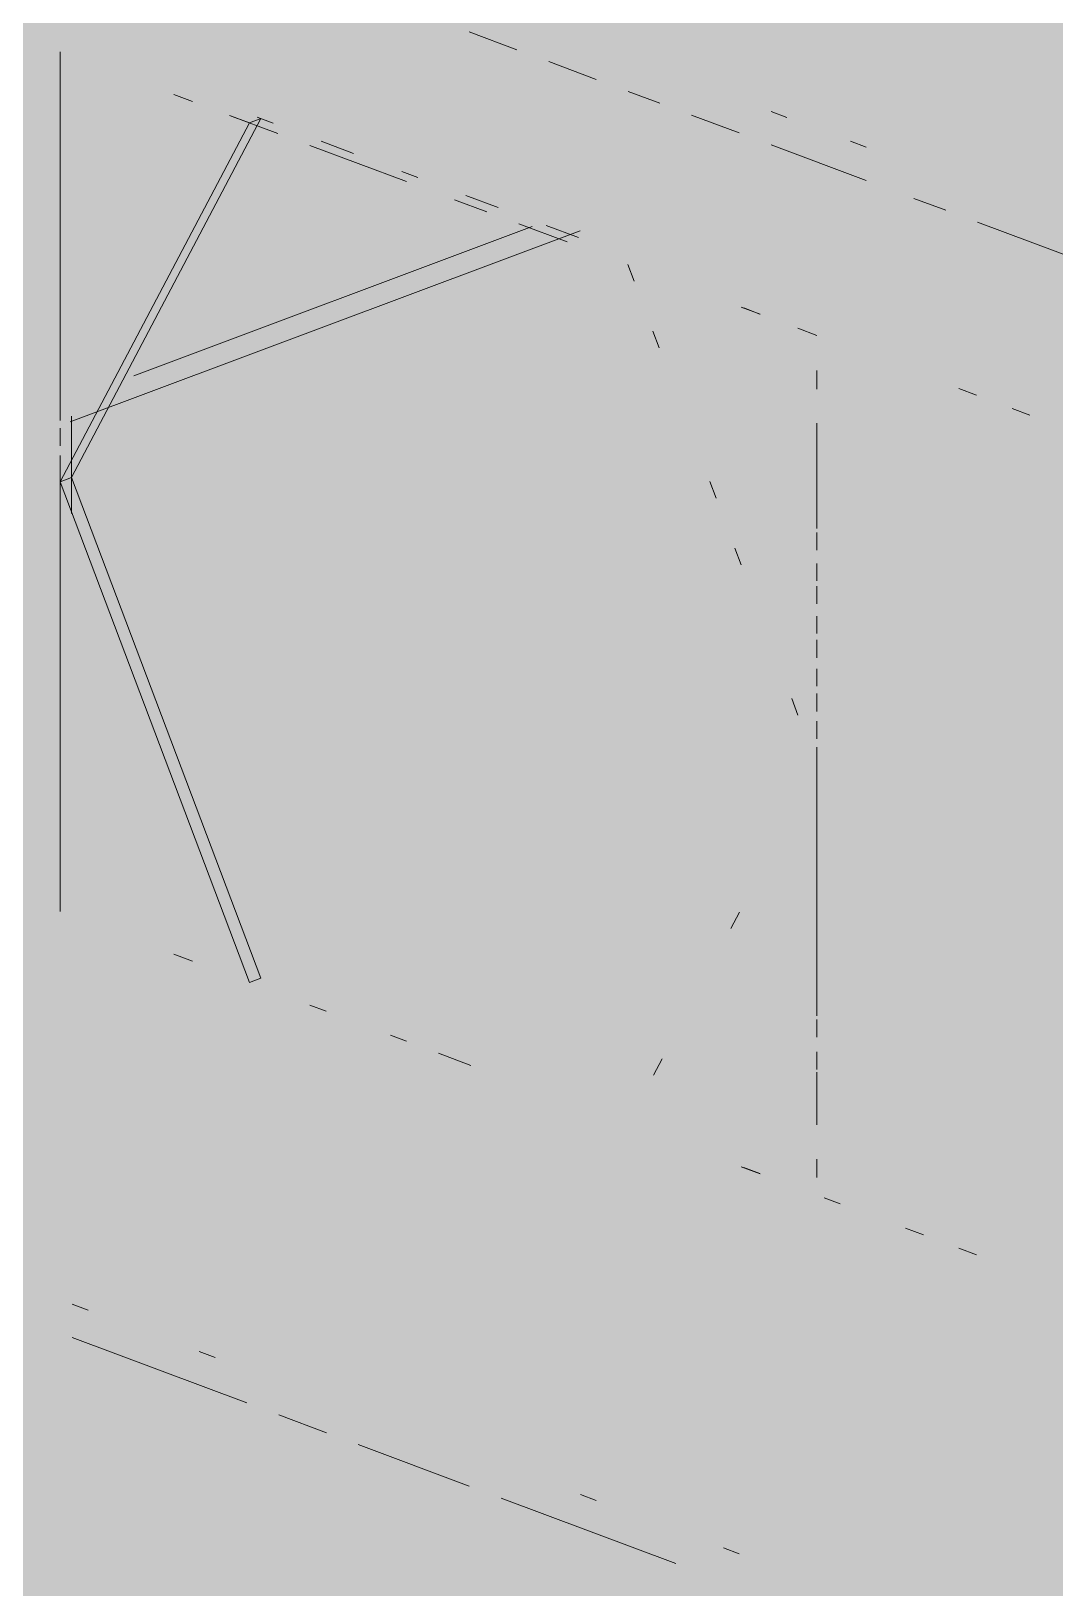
# Paper-space layout '03 3D Building and Roof' of a CAD drawing. Header units: millimetres. Extents: x 5 to 415, y 5 to 292.
# Drawn here: x 154.76 to 158.77, y 99.46 to 105.55 of the extents above; entities that cross this region are included whole.
import ezdxf

# ---------------------------------------------------------------- set-up
doc = ezdxf.new("R2010")
doc.units = ezdxf.units.MM
doc.layers.add('EXISTING', color=7, linetype='Continuous')
doc.layers.add('IMAGES', color=7, linetype='Continuous')

# ---------------------------------------------------------------- blocks, each defined once
blk = doc.blocks.new('SHEET_03')
at = {"layer": 'EXISTING', "color": 250, "lineweight": 9}
for p, q in [((156.6627, 105.4799), (156.4762, 105.5497)), ((154.8746, 105.1962), (154.8746, 105.471)), ((154.8746, 105.471), (154.8746, 104.5592)), ((156.9736, 105.3634), (156.7871, 105.4333)), ((155.393, 105.2768), (155.319, 105.3045)), ((157.2223, 105.2702), (157.098, 105.3168)), ((157.6576, 105.2383), (157.7197, 105.215)), ((154.8746, 103.7876), (155.6152, 105.1936)), ((155.6597, 105.2102), (154.919, 103.8043)), ((155.5381, 105.2225), (155.7268, 105.1518)), ((155.6152, 105.1936), (155.5412, 105.2213)), ((155.6597, 105.2102), (155.6152, 105.1936)), ((155.7083, 105.192), (155.6454, 105.2155)), ((157.5332, 105.1538), (157.3467, 105.2236)), ((156.0229, 105.0741), (155.897, 105.1213)), ((157.9685, 105.1218), (158.0306, 105.0985)), ((154.8746, 104.0281), (154.8746, 105.0588)), ((155.8526, 105.1046), (156.2301, 104.9632)), ((158.0306, 104.9674), (157.6576, 105.1072)), ((156.2745, 104.9799), (156.2116, 105.0034)), ((156.4188, 104.8925), (156.5446, 104.8454)), ((156.589, 104.8621), (156.4632, 104.9092)), ((158.3415, 104.851), (158.2172, 104.8976)), ((154.9134, 104.0221), (156.9101, 104.7701)), ((155.163, 104.203), (156.7229, 104.7873)), ((156.6704, 104.7983), (156.8591, 104.7276)), ((156.9036, 104.7442), (156.7778, 104.7914)), ((158.9011, 104.6413), (158.4659, 104.8044)), ((157.0965, 104.6386), (157.1212, 104.5733)), ((157.615, 104.4444), (157.5409, 104.4722)), ((157.5511, 104.4684), (157.614, 104.4448)), ((154.8746, 104.4189), (154.8746, 104.3488)), ((157.8372, 104.3612), (157.7631, 104.3889)), ((157.1953, 104.3772), (157.22, 104.3118)), ((154.8746, 104.2085), (154.8746, 104.1383)), ((157.8372, 104.2238), (157.8372, 104.1551)), ((157.8372, 104.1508), (157.8372, 104.2209)), ((158.4621, 104.1271), (158.3927, 104.1531)), ((158.6704, 104.0491), (158.601, 104.0751)), ((154.919, 104.0448), (154.919, 103.7012)), ((154.919, 103.8043), (154.919, 104.0147)), ((157.8372, 104.0176), (157.8372, 103.6054)), ((154.8746, 103.9981), (154.8746, 103.9279)), ((157.8372, 103.9403), (157.8372, 104.0105)), ((154.8746, 102.8601), (154.8746, 103.8907)), ((154.8746, 103.7876), (154.919, 103.8043)), ((154.8746, 103.7876), (154.8746, 103.7175)), ((155.6152, 101.8268), (154.8746, 103.7876)), ((154.919, 103.664), (154.919, 103.8043)), ((154.919, 103.8043), (155.6597, 101.8435)), ((157.4175, 103.789), (157.4422, 103.7236)), ((157.8372, 103.7299), (157.8372, 103.8001)), ((157.8372, 103.5195), (157.8372, 103.5896)), ((154.8746, 103.5772), (154.8746, 102.1043)), ((157.5162, 103.5275), (157.5409, 103.4621)), ((157.8372, 103.468), (157.8372, 103.3993)), ((157.8372, 103.3091), (157.8372, 103.3792)), ((157.8372, 103.2618), (157.8372, 103.1931)), ((157.8372, 103.0987), (157.8372, 103.1688)), ((157.8372, 103.0557), (157.8372, 102.987)), ((157.7384, 102.9393), (157.7631, 102.8739)), ((157.8372, 102.8882), (157.8372, 102.9584)), ((157.8372, 102.8496), (157.8372, 102.7809)), ((157.8372, 102.6778), (157.8372, 102.748)), ((154.8746, 102.6539), (154.8746, 102.7226)), ((157.8372, 101.6958), (157.8372, 102.6778)), ((157.8372, 102.6435), (157.8372, 102.4373)), ((154.8746, 102.1043), (154.8746, 102.5165)), ((157.8372, 102.2999), (157.8372, 102.2312)), ((157.5342, 102.1027), (157.5005, 102.0388)), ((157.8372, 102.0938), (157.8372, 102.0251)), ((155.319, 101.9378), (155.393, 101.91)), ((157.8372, 101.8877), (157.8372, 101.819)), ((155.6597, 101.8435), (155.6152, 101.8268)), ((155.9155, 101.7143), (155.8526, 101.7379)), ((157.8372, 101.6815), (157.8372, 101.6128)), ((156.2301, 101.5965), (156.1672, 101.6201)), ((156.4817, 101.5022), (156.3559, 101.5494)), ((157.2312, 101.5275), (157.1975, 101.4636)), ((157.8372, 101.4854), (157.8372, 101.5556)), ((157.8372, 101.4754), (157.8372, 101.2693)), ((157.8372, 101.275), (157.8372, 101.3451)), ((157.5409, 101.1054), (157.615, 101.0777)), ((157.614, 101.078), (157.5511, 101.1016)), ((157.8372, 101.0646), (157.8372, 101.1347)), ((157.8372, 101.1319), (157.8372, 101.0632)), ((157.9286, 100.9602), (157.8657, 100.9838)), ((158.1844, 100.8644), (158.2538, 100.8384)), ((158.3927, 100.7863), (158.4621, 100.7603)), ((154.9217, 100.5672), (154.9839, 100.5439)), ((155.6057, 100.1799), (154.9217, 100.4361)), ((155.4192, 100.3809), (155.4813, 100.3576)), ((155.9166, 100.0634), (155.7301, 100.1333)), ((156.4762, 99.8538), (156.0409, 100.0168)), ((157.2845, 99.551), (156.6005, 99.8072)), ((156.9114, 99.8218), (156.9736, 99.7985)), ((157.471, 99.6122), (157.5332, 99.5889))]:
    blk.add_line(p, q, dxfattribs=at)
at = {"layer": 'IMAGES', "color": 7}
for points in [[(156.1576, 105.4857), (156.329, 105.4857), (156.1576, 105.8286), (156.329, 105.8286)], [(154.6154, 105.4857), (154.9581, 105.4857), (154.6154, 105.6571), (154.9581, 105.6571)], [(154.9581, 105.4857), (155.1294, 105.4857), (154.9581, 105.6571), (155.1294, 105.6571)], [(155.1294, 105.4857), (155.6435, 105.4857), (155.1294, 105.6571), (155.6435, 105.6571)], [(155.6435, 105.3143), (155.8149, 105.3143), (155.6435, 105.6571), (155.8149, 105.6571)], [(155.8149, 105.4857), (155.9863, 105.4857), (155.8149, 105.6571), (155.9863, 105.6571)], [(155.9863, 105.4857), (156.1576, 105.4857), (155.9863, 105.6571), (156.1576, 105.6571)], [(156.329, 105.4857), (156.5003, 105.4857), (156.329, 105.6571), (156.5003, 105.6571)], [(156.5003, 105.4857), (156.8431, 105.4857), (156.5003, 105.6571), (156.8431, 105.6571)], [(156.8431, 105.4857), (157.1858, 105.4857), (156.8431, 105.6571), (157.1858, 105.6571)], [(157.1858, 105.4857), (158.5567, 105.4857), (157.1858, 105.6571), (158.5567, 105.6571)], [(158.5567, 105.4857), (158.7281, 105.4857), (158.5567, 105.6571), (158.7281, 105.6571)], [(158.7281, 105.4857), (158.8994, 105.4857), (158.7281, 105.6571), (158.8994, 105.6571)], [(154.6154, 105.3143), (154.7867, 105.3143), (154.6154, 105.4857), (154.7867, 105.4857)], [(154.7867, 105.3143), (154.9581, 105.3143), (154.7867, 105.4857), (154.9581, 105.4857)], [(154.9581, 105.3143), (155.1294, 105.3143), (154.9581, 105.4857), (155.1294, 105.4857)], [(155.1294, 105.1429), (155.3008, 105.1429), (155.1294, 105.4857), (155.3008, 105.4857)], [(155.3008, 105.3143), (155.6435, 105.3143), (155.3008, 105.4857), (155.6435, 105.4857)], [(155.8149, 105.3143), (155.9863, 105.3143), (155.8149, 105.4857), (155.9863, 105.4857)], [(155.9863, 105.3143), (156.1576, 105.3143), (155.9863, 105.4857), (156.1576, 105.4857)], [(156.1576, 105.3143), (156.329, 105.3143), (156.1576, 105.4857), (156.329, 105.4857)], [(156.329, 105.3143), (156.5003, 105.3143), (156.329, 105.4857), (156.5003, 105.4857)], [(156.5003, 105.3143), (156.6717, 105.3143), (156.5003, 105.4857), (156.6717, 105.4857)], [(156.6717, 105.3143), (156.8431, 105.3143), (156.6717, 105.4857), (156.8431, 105.4857)], [(156.8431, 105.3143), (157.0144, 105.3143), (156.8431, 105.4857), (157.0144, 105.4857)], [(157.0144, 105.3143), (157.1858, 105.3143), (157.0144, 105.4857), (157.1858, 105.4857)], [(157.1858, 105.3143), (157.3572, 105.3143), (157.1858, 105.4857), (157.3572, 105.4857)], [(157.3572, 105.3143), (157.5285, 105.3143), (157.3572, 105.4857), (157.5285, 105.4857)], [(157.5285, 105.3143), (157.8713, 105.3143), (157.5285, 105.4857), (157.8713, 105.4857)], [(157.8713, 105.3143), (159.0708, 105.3143), (157.8713, 105.4857), (159.0708, 105.4857)], [(154.6154, 102.2286), (154.7867, 102.2286), (154.6154, 105.3143), (154.7867, 105.3143)], [(154.7867, 104.2857), (154.9581, 104.2857), (154.7867, 105.3143), (154.9581, 105.3143)], [(154.9581, 105.1429), (155.1294, 105.1429), (154.9581, 105.3143), (155.1294, 105.3143)], [(155.3008, 105.1429), (155.4722, 105.1429), (155.3008, 105.3143), (155.4722, 105.3143)], [(155.4722, 105.1429), (155.6435, 105.1429), (155.4722, 105.3143), (155.6435, 105.3143)], [(155.6435, 105.1429), (155.8149, 105.1429), (155.6435, 105.3143), (155.8149, 105.3143)], [(155.8149, 105.1429), (156.1576, 105.1429), (155.8149, 105.3143), (156.1576, 105.3143)], [(156.1576, 105.1429), (156.329, 105.1429), (156.1576, 105.3143), (156.329, 105.3143)], [(156.329, 105.1429), (156.5003, 105.1429), (156.329, 105.3143), (156.5003, 105.3143)], [(156.5003, 104.9714), (156.6717, 104.9714), (156.5003, 105.3143), (156.6717, 105.3143)], [(156.6717, 105.1429), (156.8431, 105.1429), (156.6717, 105.3143), (156.8431, 105.3143)], [(156.8431, 105.1429), (157.0144, 105.1429), (156.8431, 105.3143), (157.0144, 105.3143)], [(157.0144, 105.1429), (157.3572, 105.1429), (157.0144, 105.3143), (157.3572, 105.3143)], [(157.3572, 105.1429), (157.5285, 105.1429), (157.3572, 105.3143), (157.5285, 105.3143)], [(157.5285, 105.1429), (157.8713, 105.1429), (157.5285, 105.3143), (157.8713, 105.3143)], [(157.8713, 105.1429), (158.0426, 105.1429), (157.8713, 105.3143), (158.0426, 105.3143)], [(158.0426, 105.1429), (158.214, 105.1429), (158.0426, 105.3143), (158.214, 105.3143)], [(158.214, 105.1429), (159.4135, 105.1429), (158.214, 105.3143), (159.4135, 105.3143)], [(154.9581, 104.4571), (155.1294, 104.4571), (154.9581, 105.1429), (155.1294, 105.1429)], [(155.1294, 104.9714), (155.3008, 104.9714), (155.1294, 105.1429), (155.3008, 105.1429)], [(155.3008, 104.9714), (155.4722, 104.9714), (155.3008, 105.1429), (155.4722, 105.1429)], [(155.4722, 104.9714), (155.6435, 104.9714), (155.4722, 105.1429), (155.6435, 105.1429)], [(155.6435, 104.9714), (155.9863, 104.9714), (155.6435, 105.1429), (155.9863, 105.1429)], [(155.9863, 104.9714), (156.1576, 104.9714), (155.9863, 105.1429), (156.1576, 105.1429)], [(156.1576, 104.9714), (156.329, 104.9714), (156.1576, 105.1429), (156.329, 105.1429)], [(156.329, 104.9714), (156.5003, 104.9714), (156.329, 105.1429), (156.5003, 105.1429)], [(156.6717, 104.9714), (156.8431, 104.9714), (156.6717, 105.1429), (156.8431, 105.1429)], [(156.8431, 104.9714), (157.0144, 104.9714), (156.8431, 105.1429), (157.0144, 105.1429)], [(157.0144, 104.8), (157.1858, 104.8), (157.0144, 105.1429), (157.1858, 105.1429)], [(157.1858, 104.9714), (157.3572, 104.9714), (157.1858, 105.1429), (157.3572, 105.1429)], [(157.3572, 104.9714), (157.5285, 104.9714), (157.3572, 105.1429), (157.5285, 105.1429)], [(157.5285, 104.9714), (157.6999, 104.9714), (157.5285, 105.1429), (157.6999, 105.1429)], [(157.6999, 104.9714), (157.8713, 104.9714), (157.6999, 105.1429), (157.8713, 105.1429)], [(157.8713, 104.9714), (158.214, 104.9714), (157.8713, 105.1429), (158.214, 105.1429)], [(158.214, 104.9714), (158.3853, 104.9714), (158.214, 105.1429), (158.3853, 105.1429)], [(158.3853, 104.9714), (158.5567, 104.9714), (158.3853, 105.1429), (158.5567, 105.1429)], [(158.5567, 104.9714), (158.7281, 104.9714), (158.5567, 105.1429), (158.7281, 105.1429)], [(158.7281, 104.9714), (159.7562, 104.9714), (158.7281, 105.1429), (159.7562, 105.1429)], [(155.1294, 104.6286), (155.3008, 104.6286), (155.1294, 104.9714), (155.3008, 104.9714)], [(155.3008, 104.8), (155.4722, 104.8), (155.3008, 104.9714), (155.4722, 104.9714)], [(155.4722, 104.8), (155.6435, 104.8), (155.4722, 104.9714), (155.6435, 104.9714)], [(155.6435, 104.8), (155.8149, 104.8), (155.6435, 104.9714), (155.8149, 104.9714)], [(155.8149, 104.8), (155.9863, 104.8), (155.8149, 104.9714), (155.9863, 104.9714)], [(155.9863, 104.8), (156.1576, 104.8), (155.9863, 104.9714), (156.1576, 104.9714)], [(156.1576, 104.8), (156.329, 104.8), (156.1576, 104.9714), (156.329, 104.9714)], [(156.329, 104.8), (156.5003, 104.8), (156.329, 104.9714), (156.5003, 104.9714)], [(156.5003, 104.8), (156.6717, 104.8), (156.5003, 104.9714), (156.6717, 104.9714)], [(156.6717, 104.8), (157.0144, 104.8), (156.6717, 104.9714), (157.0144, 104.9714)], [(157.1858, 104.8), (157.3572, 104.8), (157.1858, 104.9714), (157.3572, 104.9714)], [(157.3572, 104.6286), (157.5285, 104.6286), (157.3572, 104.9714), (157.5285, 104.9714)], [(157.5285, 104.8), (157.6999, 104.8), (157.5285, 104.9714), (157.6999, 104.9714)], [(157.6999, 104.8), (157.8713, 104.8), (157.6999, 104.9714), (157.8713, 104.9714)], [(157.8713, 104.8), (158.214, 104.8), (157.8713, 104.9714), (158.214, 104.9714)], [(158.214, 104.8), (158.3853, 104.8), (158.214, 104.9714), (158.3853, 104.9714)], [(158.3853, 104.8), (158.5567, 104.8), (158.3853, 104.9714), (158.5567, 104.9714)], [(158.5567, 104.8), (158.7281, 104.8), (158.5567, 104.9714), (158.7281, 104.9714)], [(158.7281, 104.8), (158.8994, 104.8), (158.7281, 104.9714), (158.8994, 104.9714)], [(155.3008, 104.6286), (155.6435, 104.6286), (155.3008, 104.8), (155.6435, 104.8)], [(155.6435, 104.6286), (155.8149, 104.6286), (155.6435, 104.8), (155.8149, 104.8)], [(155.8149, 104.6286), (155.9863, 104.6286), (155.8149, 104.8), (155.9863, 104.8)], [(155.9863, 104.6286), (156.1576, 104.6286), (155.9863, 104.8), (156.1576, 104.8)], [(156.1576, 104.6286), (156.329, 104.6286), (156.1576, 104.8), (156.329, 104.8)], [(156.329, 104.6286), (156.5003, 104.6286), (156.329, 104.8), (156.5003, 104.8)], [(156.5003, 104.6286), (156.6717, 104.6286), (156.5003, 104.8), (156.6717, 104.8)], [(156.6717, 104.6286), (157.0144, 104.6286), (156.6717, 104.8), (157.0144, 104.8)], [(157.0144, 104.6286), (157.1858, 104.6286), (157.0144, 104.8), (157.1858, 104.8)], [(157.1858, 104.6286), (157.3572, 104.6286), (157.1858, 104.8), (157.3572, 104.8)], [(157.5285, 104.6286), (157.6999, 104.6286), (157.5285, 104.8), (157.6999, 104.8)], [(157.6999, 104.6286), (157.8713, 104.6286), (157.6999, 104.8), (157.8713, 104.8)], [(157.8713, 104.6286), (158.214, 104.6286), (157.8713, 104.8), (158.214, 104.8)], [(158.214, 104.6286), (158.3853, 104.6286), (158.214, 104.8), (158.3853, 104.8)], [(158.3853, 104.6286), (158.5567, 104.6286), (158.3853, 104.8), (158.5567, 104.8)], [(158.5567, 104.6286), (158.7281, 104.6286), (158.5567, 104.8), (158.7281, 104.8)], [(158.7281, 104.6286), (158.8994, 104.6286), (158.7281, 104.8), (158.8994, 104.8)], [(155.1294, 104.4571), (155.3008, 104.4571), (155.1294, 104.6286), (155.3008, 104.6286)], [(155.3008, 104.4571), (155.4722, 104.4571), (155.3008, 104.6286), (155.4722, 104.6286)], [(155.4722, 104.4571), (155.8149, 104.4571), (155.4722, 104.6286), (155.8149, 104.6286)], [(155.8149, 104.4571), (155.9863, 104.4571), (155.8149, 104.6286), (155.9863, 104.6286)], [(155.9863, 104.4571), (156.1576, 104.4571), (155.9863, 104.6286), (156.1576, 104.6286)], [(156.1576, 104.4571), (156.5003, 104.4571), (156.1576, 104.6286), (156.5003, 104.6286)], [(156.5003, 104.4571), (156.6717, 104.4571), (156.5003, 104.6286), (156.6717, 104.6286)], [(156.6717, 104.4571), (156.8431, 104.4571), (156.6717, 104.6286), (156.8431, 104.6286)], [(156.8431, 104.2857), (157.0144, 104.2857), (156.8431, 104.6286), (157.0144, 104.6286)], [(157.0144, 104.4571), (157.1858, 104.4571), (157.0144, 104.6286), (157.1858, 104.6286)], [(157.1858, 104.4571), (157.3572, 104.4571), (157.1858, 104.6286), (157.3572, 104.6286)], [(157.3572, 104.4571), (157.5285, 104.4571), (157.3572, 104.6286), (157.5285, 104.6286)], [(157.5285, 104.4571), (157.6999, 104.4571), (157.5285, 104.6286), (157.6999, 104.6286)], [(157.6999, 104.4571), (157.8713, 104.4571), (157.6999, 104.6286), (157.8713, 104.6286)], [(157.8713, 104.4571), (158.0426, 104.4571), (157.8713, 104.6286), (158.0426, 104.6286)], [(158.0426, 104.4571), (158.214, 104.4571), (158.0426, 104.6286), (158.214, 104.6286)], [(158.214, 104.4571), (158.3853, 104.4571), (158.214, 104.6286), (158.3853, 104.6286)], [(158.3853, 104.4571), (158.5567, 104.4571), (158.3853, 104.6286), (158.5567, 104.6286)], [(158.5567, 104.4571), (158.7281, 104.4571), (158.5567, 104.6286), (158.7281, 104.6286)], [(158.7281, 99.6571), (158.8994, 99.6571), (158.7281, 104.6286), (158.8994, 104.6286)], [(154.9581, 104.2857), (155.1294, 104.2857), (154.9581, 104.4571), (155.1294, 104.4571)], [(155.1294, 104.2857), (155.4722, 104.2857), (155.1294, 104.4571), (155.4722, 104.4571)], [(155.4722, 104.2857), (155.6435, 104.2857), (155.4722, 104.4571), (155.6435, 104.4571)], [(155.6435, 104.2857), (155.8149, 104.2857), (155.6435, 104.4571), (155.8149, 104.4571)], [(155.8149, 104.2857), (155.9863, 104.2857), (155.8149, 104.4571), (155.9863, 104.4571)], [(155.9863, 104.2857), (156.1576, 104.2857), (155.9863, 104.4571), (156.1576, 104.4571)], [(156.1576, 104.2857), (156.329, 104.2857), (156.1576, 104.4571), (156.329, 104.4571)], [(156.329, 104.2857), (156.5003, 104.2857), (156.329, 104.4571), (156.5003, 104.4571)], [(156.5003, 104.2857), (156.6717, 104.2857), (156.5003, 104.4571), (156.6717, 104.4571)], [(156.6717, 104.2857), (156.8431, 104.2857), (156.6717, 104.4571), (156.8431, 104.4571)], [(157.0144, 104.2857), (157.1858, 104.2857), (157.0144, 104.4571), (157.1858, 104.4571)], [(157.1858, 104.2857), (157.3572, 104.2857), (157.1858, 104.4571), (157.3572, 104.4571)], [(157.3572, 104.2857), (157.5285, 104.2857), (157.3572, 104.4571), (157.5285, 104.4571)], [(157.5285, 104.2857), (157.6999, 104.2857), (157.5285, 104.4571), (157.6999, 104.4571)], [(157.6999, 104.2857), (157.8713, 104.2857), (157.6999, 104.4571), (157.8713, 104.4571)], [(157.8713, 104.2857), (158.0426, 104.2857), (157.8713, 104.4571), (158.0426, 104.4571)], [(158.0426, 104.2857), (158.214, 104.2857), (158.0426, 104.4571), (158.214, 104.4571)], [(158.214, 104.2857), (158.7281, 104.2857), (158.214, 104.4571), (158.7281, 104.4571)], [(154.7867, 104.1143), (154.9581, 104.1143), (154.7867, 104.2857), (154.9581, 104.2857)], [(154.9581, 104.1143), (155.1294, 104.1143), (154.9581, 104.2857), (155.1294, 104.2857)], [(155.1294, 104.1143), (155.3008, 104.1143), (155.1294, 104.2857), (155.3008, 104.2857)], [(155.3008, 104.1143), (155.8149, 104.1143), (155.3008, 104.2857), (155.8149, 104.2857)], [(155.8149, 104.1143), (156.1576, 104.1143), (155.8149, 104.2857), (156.1576, 104.2857)], [(156.1576, 104.1143), (157.0144, 104.1143), (156.1576, 104.2857), (157.0144, 104.2857)], [(157.0144, 103.9429), (157.1858, 103.9429), (157.0144, 104.2857), (157.1858, 104.2857)], [(157.1858, 104.1143), (157.3572, 104.1143), (157.1858, 104.2857), (157.3572, 104.2857)], [(157.3572, 104.1143), (157.6999, 104.1143), (157.3572, 104.2857), (157.6999, 104.2857)], [(157.6999, 103.0857), (158.0426, 103.0857), (157.6999, 104.2857), (158.0426, 104.2857)], [(158.0426, 104.1143), (158.214, 104.1143), (158.0426, 104.2857), (158.214, 104.2857)], [(158.214, 104.1143), (158.5567, 104.1143), (158.214, 104.2857), (158.5567, 104.2857)], [(158.5567, 104.1143), (158.7281, 104.1143), (158.5567, 104.2857), (158.7281, 104.2857)], [(154.7867, 103.9429), (155.1294, 103.9429), (154.7867, 104.1143), (155.1294, 104.1143)], [(155.1294, 103.9429), (155.4722, 103.9429), (155.1294, 104.1143), (155.4722, 104.1143)], [(155.4722, 103.9429), (157.0144, 103.9429), (155.4722, 104.1143), (157.0144, 104.1143)], [(157.1858, 103.9429), (157.3572, 103.9429), (157.1858, 104.1143), (157.3572, 104.1143)], [(157.3572, 103.9429), (157.5285, 103.9429), (157.3572, 104.1143), (157.5285, 104.1143)], [(157.5285, 103.6), (157.6999, 103.6), (157.5285, 104.1143), (157.6999, 104.1143)], [(158.0426, 103.9429), (158.214, 103.9429), (158.0426, 104.1143), (158.214, 104.1143)], [(158.214, 103.9429), (158.3853, 103.9429), (158.214, 104.1143), (158.3853, 104.1143)], [(158.3853, 103.9429), (158.5567, 103.9429), (158.3853, 104.1143), (158.5567, 104.1143)], [(158.5567, 103.9429), (158.7281, 103.9429), (158.5567, 104.1143), (158.7281, 104.1143)], [(154.7867, 103.4286), (154.9581, 103.4286), (154.7867, 103.9429), (154.9581, 103.9429)], [(154.9581, 103.7714), (155.1294, 103.7714), (154.9581, 103.9429), (155.1294, 103.9429)], [(155.1294, 103.7714), (155.3008, 103.7714), (155.1294, 103.9429), (155.3008, 103.9429)], [(155.3008, 103.7714), (155.4722, 103.7714), (155.3008, 103.9429), (155.4722, 103.9429)], [(155.4722, 103.7714), (157.1858, 103.7714), (155.4722, 103.9429), (157.1858, 103.9429)], [(157.1858, 103.4286), (157.3572, 103.4286), (157.1858, 103.9429), (157.3572, 103.9429)], [(157.3572, 103.7714), (157.5285, 103.7714), (157.3572, 103.9429), (157.5285, 103.9429)], [(158.0426, 101.0286), (158.214, 101.0286), (158.0426, 103.9429), (158.214, 103.9429)], [(158.214, 103.7714), (158.3853, 103.7714), (158.214, 103.9429), (158.3853, 103.9429)], [(158.3853, 103.7714), (158.5567, 103.7714), (158.3853, 103.9429), (158.5567, 103.9429)], [(158.5567, 103.7714), (158.7281, 103.7714), (158.5567, 103.9429), (158.7281, 103.9429)], [(154.9581, 103.4286), (155.1294, 103.4286), (154.9581, 103.7714), (155.1294, 103.7714)], [(155.1294, 103.6), (155.3008, 103.6), (155.1294, 103.7714), (155.3008, 103.7714)], [(155.3008, 103.6), (157.1858, 103.6), (155.3008, 103.7714), (157.1858, 103.7714)], [(157.3572, 103.4286), (157.5285, 103.4286), (157.3572, 103.7714), (157.5285, 103.7714)], [(158.214, 101.0286), (158.5567, 101.0286), (158.214, 103.7714), (158.5567, 103.7714)], [(158.5567, 103.6), (158.7281, 103.6), (158.5567, 103.7714), (158.7281, 103.7714)], [(155.1294, 103.4286), (155.3008, 103.4286), (155.1294, 103.6), (155.3008, 103.6)], [(155.3008, 103.2571), (155.4722, 103.2571), (155.3008, 103.6), (155.4722, 103.6)], [(155.4722, 103.4286), (157.1858, 103.4286), (155.4722, 103.6), (157.1858, 103.6)], [(157.5285, 103.4286), (157.6999, 103.4286), (157.5285, 103.6), (157.6999, 103.6)], [(158.5567, 101.0286), (158.7281, 101.0286), (158.5567, 103.6), (158.7281, 103.6)], [(154.7867, 103.2571), (155.1294, 103.2571), (154.7867, 103.4286), (155.1294, 103.4286)], [(155.1294, 103.2571), (155.3008, 103.2571), (155.1294, 103.4286), (155.3008, 103.4286)], [(155.4722, 103.2571), (157.3572, 103.2571), (155.4722, 103.4286), (157.3572, 103.4286)], [(157.3572, 103.0857), (157.5285, 103.0857), (157.3572, 103.4286), (157.5285, 103.4286)], [(157.5285, 103.2571), (157.6999, 103.2571), (157.5285, 103.4286), (157.6999, 103.4286)], [(154.7867, 103.0857), (155.1294, 103.0857), (154.7867, 103.2571), (155.1294, 103.2571)], [(155.1294, 103.0857), (155.3008, 103.0857), (155.1294, 103.2571), (155.3008, 103.2571)], [(155.3008, 103.0857), (157.3572, 103.0857), (155.3008, 103.2571), (157.3572, 103.2571)], [(157.5285, 103.0857), (157.6999, 103.0857), (157.5285, 103.2571), (157.6999, 103.2571)], [(154.7867, 102.0571), (154.9581, 102.0571), (154.7867, 103.0857), (154.9581, 103.0857)], [(154.9581, 102.9143), (155.1294, 102.9143), (154.9581, 103.0857), (155.1294, 103.0857)], [(155.1294, 102.9143), (155.3008, 102.9143), (155.1294, 103.0857), (155.3008, 103.0857)], [(155.3008, 102.9143), (155.4722, 102.9143), (155.3008, 103.0857), (155.4722, 103.0857)], [(155.4722, 102.9143), (157.3572, 102.9143), (155.4722, 103.0857), (157.3572, 103.0857)], [(157.3572, 102.9143), (157.5285, 102.9143), (157.3572, 103.0857), (157.5285, 103.0857)], [(157.5285, 102.9143), (157.6999, 102.9143), (157.5285, 103.0857), (157.6999, 103.0857)], [(157.6999, 102.9143), (157.8713, 102.9143), (157.6999, 103.0857), (157.8713, 103.0857)], [(157.8713, 102.2286), (158.0426, 102.2286), (157.8713, 103.0857), (158.0426, 103.0857)], [(154.9581, 102.0571), (155.1294, 102.0571), (154.9581, 102.9143), (155.1294, 102.9143)], [(155.1294, 102.7429), (155.3008, 102.7429), (155.1294, 102.9143), (155.3008, 102.9143)], [(155.3008, 102.7429), (155.4722, 102.7429), (155.3008, 102.9143), (155.4722, 102.9143)], [(155.4722, 102.7429), (155.6435, 102.7429), (155.4722, 102.9143), (155.6435, 102.9143)], [(155.6435, 102.5714), (157.5285, 102.5714), (155.6435, 102.9143), (157.5285, 102.9143)], [(157.5285, 102.5714), (157.6999, 102.5714), (157.5285, 102.9143), (157.6999, 102.9143)], [(157.6999, 102.7429), (157.8713, 102.7429), (157.6999, 102.9143), (157.8713, 102.9143)], [(155.1294, 102.5714), (155.3008, 102.5714), (155.1294, 102.7429), (155.3008, 102.7429)], [(155.3008, 102.5714), (155.4722, 102.5714), (155.3008, 102.7429), (155.4722, 102.7429)], [(155.4722, 102.5714), (155.6435, 102.5714), (155.4722, 102.7429), (155.6435, 102.7429)], [(157.6999, 102.5714), (157.8713, 102.5714), (157.6999, 102.7429), (157.8713, 102.7429)], [(155.1294, 102.4), (155.3008, 102.4), (155.1294, 102.5714), (155.3008, 102.5714)], [(155.3008, 102.4), (155.4722, 102.4), (155.3008, 102.5714), (155.4722, 102.5714)], [(155.4722, 102.4), (155.6435, 102.4), (155.4722, 102.5714), (155.6435, 102.5714)], [(155.6435, 102.4), (157.3572, 102.4), (155.6435, 102.5714), (157.3572, 102.5714)], [(157.3572, 102.2286), (157.5285, 102.2286), (157.3572, 102.5714), (157.5285, 102.5714)], [(157.5285, 102.2286), (157.6999, 102.2286), (157.5285, 102.5714), (157.6999, 102.5714)], [(157.6999, 102.4), (157.8713, 102.4), (157.6999, 102.5714), (157.8713, 102.5714)], [(155.1294, 102.0571), (155.3008, 102.0571), (155.1294, 102.4), (155.3008, 102.4)], [(155.3008, 102.2286), (155.4722, 102.2286), (155.3008, 102.4), (155.4722, 102.4)], [(155.4722, 102.2286), (155.6435, 102.2286), (155.4722, 102.4), (155.6435, 102.4)], [(155.6435, 102.2286), (155.8149, 102.2286), (155.6435, 102.4), (155.8149, 102.4)], [(155.8149, 102.2286), (157.3572, 102.2286), (155.8149, 102.4), (157.3572, 102.4)], [(157.6999, 102.2286), (157.8713, 102.2286), (157.6999, 102.4), (157.8713, 102.4)], [(154.6154, 102.0571), (154.7867, 102.0571), (154.6154, 102.2286), (154.7867, 102.2286)], [(155.3008, 102.0571), (155.4722, 102.0571), (155.3008, 102.2286), (155.4722, 102.2286)], [(155.4722, 102.0571), (155.6435, 102.0571), (155.4722, 102.2286), (155.6435, 102.2286)], [(155.6435, 102.0571), (155.8149, 102.0571), (155.6435, 102.2286), (155.8149, 102.2286)], [(155.8149, 102.0571), (155.9863, 102.0571), (155.8149, 102.2286), (155.9863, 102.2286)], [(155.9863, 102.0571), (157.3572, 102.0571), (155.9863, 102.2286), (157.3572, 102.2286)], [(157.3572, 102.0571), (157.5285, 102.0571), (157.3572, 102.2286), (157.5285, 102.2286)], [(157.5285, 102.0571), (157.6999, 102.0571), (157.5285, 102.2286), (157.6999, 102.2286)], [(157.6999, 102.0571), (158.0426, 102.0571), (157.6999, 102.2286), (158.0426, 102.2286)], [(154.6154, 101.8857), (154.7867, 101.8857), (154.6154, 102.0571), (154.7867, 102.0571)], [(154.7867, 101.8857), (154.9581, 101.8857), (154.7867, 102.0571), (154.9581, 102.0571)], [(154.9581, 101.8857), (155.1294, 101.8857), (154.9581, 102.0571), (155.1294, 102.0571)], [(155.1294, 101.7143), (155.3008, 101.7143), (155.1294, 102.0571), (155.3008, 102.0571)], [(155.3008, 101.8857), (155.4722, 101.8857), (155.3008, 102.0571), (155.4722, 102.0571)], [(155.4722, 101.8857), (155.6435, 101.8857), (155.4722, 102.0571), (155.6435, 102.0571)], [(155.6435, 101.8857), (155.8149, 101.8857), (155.6435, 102.0571), (155.8149, 102.0571)], [(155.8149, 101.8857), (155.9863, 101.8857), (155.8149, 102.0571), (155.9863, 102.0571)], [(155.9863, 101.8857), (157.1858, 101.8857), (155.9863, 102.0571), (157.1858, 102.0571)], [(157.1858, 101.8857), (157.5285, 101.8857), (157.1858, 102.0571), (157.5285, 102.0571)], [(157.5285, 101.8857), (158.0426, 101.8857), (157.5285, 102.0571), (158.0426, 102.0571)], [(154.6154, 101.7143), (154.7867, 101.7143), (154.6154, 101.8857), (154.7867, 101.8857)], [(154.7867, 101.7143), (154.9581, 101.7143), (154.7867, 101.8857), (154.9581, 101.8857)], [(154.9581, 101.7143), (155.1294, 101.7143), (154.9581, 101.8857), (155.1294, 101.8857)], [(155.3008, 101.7143), (155.4722, 101.7143), (155.3008, 101.8857), (155.4722, 101.8857)], [(155.4722, 101.7143), (155.6435, 101.7143), (155.4722, 101.8857), (155.6435, 101.8857)], [(155.6435, 101.7143), (155.9863, 101.7143), (155.6435, 101.8857), (155.9863, 101.8857)], [(155.9863, 101.7143), (156.1576, 101.7143), (155.9863, 101.8857), (156.1576, 101.8857)], [(156.1576, 101.7143), (156.329, 101.7143), (156.1576, 101.8857), (156.329, 101.8857)], [(156.329, 101.7143), (157.0144, 101.7143), (156.329, 101.8857), (157.0144, 101.8857)], [(157.0144, 101.3714), (157.1858, 101.3714), (157.0144, 101.8857), (157.1858, 101.8857)], [(157.1858, 101.5429), (157.3572, 101.5429), (157.1858, 101.8857), (157.3572, 101.8857)], [(157.3572, 101.7143), (157.5285, 101.7143), (157.3572, 101.8857), (157.5285, 101.8857)], [(157.5285, 101.5429), (157.6999, 101.5429), (157.5285, 101.8857), (157.6999, 101.8857)], [(157.6999, 101.2), (158.0426, 101.2), (157.6999, 101.8857), (158.0426, 101.8857)], [(154.2726, 101.5429), (155.1294, 101.5429), (154.2726, 101.7143), (155.1294, 101.7143)], [(155.1294, 101.5429), (155.3008, 101.5429), (155.1294, 101.7143), (155.3008, 101.7143)], [(155.3008, 101.5429), (155.4722, 101.5429), (155.3008, 101.7143), (155.4722, 101.7143)], [(155.4722, 101.5429), (155.6435, 101.5429), (155.4722, 101.7143), (155.6435, 101.7143)], [(155.6435, 101.5429), (155.8149, 101.5429), (155.6435, 101.7143), (155.8149, 101.7143)], [(155.8149, 101.5429), (155.9863, 101.5429), (155.8149, 101.7143), (155.9863, 101.7143)], [(155.9863, 101.5429), (156.1576, 101.5429), (155.9863, 101.7143), (156.1576, 101.7143)], [(156.1576, 101.5429), (156.329, 101.5429), (156.1576, 101.7143), (156.329, 101.7143)], [(156.329, 101.5429), (156.8431, 101.5429), (156.329, 101.7143), (156.8431, 101.7143)], [(156.8431, 101.5429), (157.0144, 101.5429), (156.8431, 101.7143), (157.0144, 101.7143)], [(157.3572, 101.5429), (157.5285, 101.5429), (157.3572, 101.7143), (157.5285, 101.7143)], [(154.2726, 101.3714), (155.4722, 101.3714), (154.2726, 101.5429), (155.4722, 101.5429)], [(155.4722, 101.3714), (155.6435, 101.3714), (155.4722, 101.5429), (155.6435, 101.5429)], [(155.6435, 101.3714), (155.9863, 101.3714), (155.6435, 101.5429), (155.9863, 101.5429)], [(155.9863, 101.3714), (156.1576, 101.3714), (155.9863, 101.5429), (156.1576, 101.5429)], [(156.1576, 101.3714), (156.329, 101.3714), (156.1576, 101.5429), (156.329, 101.5429)], [(156.329, 101.3714), (156.6717, 101.3714), (156.329, 101.5429), (156.6717, 101.5429)], [(156.6717, 101.3714), (156.8431, 101.3714), (156.6717, 101.5429), (156.8431, 101.5429)], [(156.8431, 101.3714), (157.0144, 101.3714), (156.8431, 101.5429), (157.0144, 101.5429)], [(157.1858, 101.3714), (157.3572, 101.3714), (157.1858, 101.5429), (157.3572, 101.5429)], [(157.3572, 101.2), (157.6999, 101.2), (157.3572, 101.5429), (157.6999, 101.5429)], [(154.2726, 101.2), (155.9863, 101.2), (154.2726, 101.3714), (155.9863, 101.3714)], [(155.9863, 101.2), (156.1576, 101.2), (155.9863, 101.3714), (156.1576, 101.3714)], [(156.1576, 101.2), (156.329, 101.2), (156.1576, 101.3714), (156.329, 101.3714)], [(156.329, 101.2), (156.5003, 101.2), (156.329, 101.3714), (156.5003, 101.3714)], [(156.5003, 101.2), (156.6717, 101.2), (156.5003, 101.3714), (156.6717, 101.3714)], [(156.6717, 101.2), (156.8431, 101.2), (156.6717, 101.3714), (156.8431, 101.3714)], [(156.8431, 101.2), (157.0144, 101.2), (156.8431, 101.3714), (157.0144, 101.3714)], [(157.0144, 101.2), (157.1858, 101.2), (157.0144, 101.3714), (157.1858, 101.3714)], [(157.1858, 101.2), (157.3572, 101.2), (157.1858, 101.3714), (157.3572, 101.3714)], [(154.6154, 101.0286), (154.9581, 101.0286), (154.6154, 101.2), (154.9581, 101.2)], [(154.9581, 101.0286), (156.329, 101.0286), (154.9581, 101.2), (156.329, 101.2)], [(156.329, 101.0286), (156.5003, 101.0286), (156.329, 101.2), (156.5003, 101.2)], [(156.5003, 101.0286), (156.6717, 101.0286), (156.5003, 101.2), (156.6717, 101.2)], [(156.6717, 101.0286), (156.8431, 101.0286), (156.6717, 101.2), (156.8431, 101.2)], [(156.8431, 101.0286), (157.0144, 101.0286), (156.8431, 101.2), (157.0144, 101.2)], [(157.0144, 101.0286), (157.1858, 101.0286), (157.0144, 101.2), (157.1858, 101.2)], [(157.1858, 101.0286), (157.3572, 101.0286), (157.1858, 101.2), (157.3572, 101.2)], [(157.3572, 101.0286), (157.5285, 101.0286), (157.3572, 101.2), (157.5285, 101.2)], [(157.5285, 100.8571), (157.6999, 100.8571), (157.5285, 101.2), (157.6999, 101.2)], [(157.6999, 101.0286), (157.8713, 101.0286), (157.6999, 101.2), (157.8713, 101.2)], [(157.8713, 101.0286), (158.0426, 101.0286), (157.8713, 101.2), (158.0426, 101.2)], [(154.6154, 100.6857), (154.9581, 100.6857), (154.6154, 101.0286), (154.9581, 101.0286)], [(154.9581, 100.6857), (155.1294, 100.6857), (154.9581, 101.0286), (155.1294, 101.0286)], [(155.1294, 100.8571), (157.0144, 100.8571), (155.1294, 101.0286), (157.0144, 101.0286)], [(157.0144, 100.8571), (157.1858, 100.8571), (157.0144, 101.0286), (157.1858, 101.0286)], [(157.1858, 100.8571), (157.3572, 100.8571), (157.1858, 101.0286), (157.3572, 101.0286)], [(157.3572, 100.8571), (157.5285, 100.8571), (157.3572, 101.0286), (157.5285, 101.0286)], [(157.6999, 100.8571), (158.0426, 100.8571), (157.6999, 101.0286), (158.0426, 101.0286)], [(158.0426, 100.8571), (158.214, 100.8571), (158.0426, 101.0286), (158.214, 101.0286)], [(158.214, 100.8571), (158.5567, 100.8571), (158.214, 101.0286), (158.5567, 101.0286)], [(158.5567, 100.8571), (158.7281, 100.8571), (158.5567, 101.0286), (158.7281, 101.0286)], [(155.1294, 100.6857), (155.4722, 100.6857), (155.1294, 100.8571), (155.4722, 100.8571)], [(155.4722, 100.5143), (155.6435, 100.5143), (155.4722, 100.8571), (155.6435, 100.8571)], [(155.6435, 100.6857), (155.8149, 100.6857), (155.6435, 100.8571), (155.8149, 100.8571)], [(155.8149, 100.6857), (157.5285, 100.6857), (155.8149, 100.8571), (157.5285, 100.8571)], [(157.5285, 100.6857), (157.6999, 100.6857), (157.5285, 100.8571), (157.6999, 100.8571)], [(157.6999, 100.6857), (157.8713, 100.6857), (157.6999, 100.8571), (157.8713, 100.8571)], [(157.8713, 100.6857), (158.0426, 100.6857), (157.8713, 100.8571), (158.0426, 100.8571)], [(158.0426, 100.6857), (158.214, 100.6857), (158.0426, 100.8571), (158.214, 100.8571)], [(158.214, 100.6857), (158.3853, 100.6857), (158.214, 100.8571), (158.3853, 100.8571)], [(158.3853, 100.6857), (158.5567, 100.6857), (158.3853, 100.8571), (158.5567, 100.8571)], [(158.5567, 100.6857), (158.7281, 100.6857), (158.5567, 100.8571), (158.7281, 100.8571)], [(154.6154, 100.5143), (154.7867, 100.5143), (154.6154, 100.6857), (154.7867, 100.6857)], [(154.7867, 100.5143), (154.9581, 100.5143), (154.7867, 100.6857), (154.9581, 100.6857)], [(154.9581, 100.5143), (155.1294, 100.5143), (154.9581, 100.6857), (155.1294, 100.6857)], [(155.1294, 100.5143), (155.3008, 100.5143), (155.1294, 100.6857), (155.3008, 100.6857)], [(155.3008, 100.5143), (155.4722, 100.5143), (155.3008, 100.6857), (155.4722, 100.6857)], [(155.6435, 100.5143), (155.8149, 100.5143), (155.6435, 100.6857), (155.8149, 100.6857)], [(155.8149, 100.5143), (155.9863, 100.5143), (155.8149, 100.6857), (155.9863, 100.6857)], [(155.9863, 100.5143), (156.1576, 100.5143), (155.9863, 100.6857), (156.1576, 100.6857)], [(156.1576, 100.5143), (157.6999, 100.5143), (156.1576, 100.6857), (157.6999, 100.6857)], [(157.6999, 100.5143), (157.8713, 100.5143), (157.6999, 100.6857), (157.8713, 100.6857)], [(157.8713, 100.5143), (158.0426, 100.5143), (157.8713, 100.6857), (158.0426, 100.6857)], [(158.0426, 100.5143), (158.214, 100.5143), (158.0426, 100.6857), (158.214, 100.6857)], [(158.214, 100.5143), (158.3853, 100.5143), (158.214, 100.6857), (158.3853, 100.6857)], [(158.3853, 100.5143), (158.7281, 100.5143), (158.3853, 100.6857), (158.7281, 100.6857)], [(154.6154, 100.3429), (154.7867, 100.3429), (154.6154, 100.5143), (154.7867, 100.5143)], [(154.7867, 100.3429), (154.9581, 100.3429), (154.7867, 100.5143), (154.9581, 100.5143)], [(154.9581, 100.3429), (155.1294, 100.3429), (154.9581, 100.5143), (155.1294, 100.5143)], [(155.1294, 100.3429), (155.3008, 100.3429), (155.1294, 100.5143), (155.3008, 100.5143)], [(155.3008, 100.3429), (155.4722, 100.3429), (155.3008, 100.5143), (155.4722, 100.5143)], [(155.4722, 100.3429), (155.6435, 100.3429), (155.4722, 100.5143), (155.6435, 100.5143)], [(155.6435, 100.3429), (155.8149, 100.3429), (155.6435, 100.5143), (155.8149, 100.5143)], [(155.8149, 100.3429), (155.9863, 100.3429), (155.8149, 100.5143), (155.9863, 100.5143)], [(155.9863, 100.3429), (156.1576, 100.3429), (155.9863, 100.5143), (156.1576, 100.5143)], [(156.1576, 100.3429), (156.329, 100.3429), (156.1576, 100.5143), (156.329, 100.5143)], [(156.329, 100.3429), (156.6717, 100.3429), (156.329, 100.5143), (156.6717, 100.5143)], [(156.6717, 100.3429), (158.3853, 100.3429), (156.6717, 100.5143), (158.3853, 100.5143)], [(158.3853, 100.3429), (158.7281, 100.3429), (158.3853, 100.5143), (158.7281, 100.5143)], [(154.6154, 100.1714), (154.7867, 100.1714), (154.6154, 100.3429), (154.7867, 100.3429)], [(154.7867, 100.1714), (154.9581, 100.1714), (154.7867, 100.3429), (154.9581, 100.3429)], [(154.9581, 100.1714), (155.1294, 100.1714), (154.9581, 100.3429), (155.1294, 100.3429)], [(155.1294, 100.1714), (155.3008, 100.1714), (155.1294, 100.3429), (155.3008, 100.3429)], [(155.3008, 100.1714), (155.4722, 100.1714), (155.3008, 100.3429), (155.4722, 100.3429)], [(155.4722, 100), (155.8149, 100), (155.4722, 100.3429), (155.8149, 100.3429)], [(155.8149, 100.1714), (155.9863, 100.1714), (155.8149, 100.3429), (155.9863, 100.3429)], [(155.9863, 100.1714), (156.1576, 100.1714), (155.9863, 100.3429), (156.1576, 100.3429)], [(156.1576, 100.1714), (156.329, 100.1714), (156.1576, 100.3429), (156.329, 100.3429)], [(156.329, 100.1714), (156.8431, 100.1714), (156.329, 100.3429), (156.8431, 100.3429)], [(156.8431, 100.1714), (157.1858, 100.1714), (156.8431, 100.3429), (157.1858, 100.3429)], [(157.1858, 100.1714), (158.5567, 100.1714), (157.1858, 100.3429), (158.5567, 100.3429)], [(158.5567, 99.6571), (158.7281, 99.6571), (158.5567, 100.3429), (158.7281, 100.3429)], [(153.4158, 100), (154.9581, 100), (153.4158, 100.1714), (154.9581, 100.1714)], [(154.9581, 100), (155.1294, 100), (154.9581, 100.1714), (155.1294, 100.1714)], [(155.1294, 100), (155.3008, 100), (155.1294, 100.1714), (155.3008, 100.1714)], [(155.3008, 100), (155.4722, 100), (155.3008, 100.1714), (155.4722, 100.1714)], [(155.8149, 100), (156.1576, 100), (155.8149, 100.1714), (156.1576, 100.1714)], [(156.1576, 100), (156.329, 100), (156.1576, 100.1714), (156.329, 100.1714)], [(156.329, 100), (156.5003, 100), (156.329, 100.1714), (156.5003, 100.1714)], [(156.5003, 100), (156.6717, 100), (156.5003, 100.1714), (156.6717, 100.1714)], [(156.6717, 100), (156.8431, 100), (156.6717, 100.1714), (156.8431, 100.1714)], [(156.8431, 100), (157.0144, 100), (156.8431, 100.1714), (157.0144, 100.1714)], [(157.0144, 100), (157.1858, 100), (157.0144, 100.1714), (157.1858, 100.1714)], [(157.1858, 100), (157.5285, 100), (157.1858, 100.1714), (157.5285, 100.1714)], [(157.5285, 100), (158.5567, 100), (157.5285, 100.1714), (158.5567, 100.1714)], [(153.4158, 99.8286), (155.4722, 99.8286), (153.4158, 100), (155.4722, 100)], [(155.4722, 99.8286), (155.6435, 99.8286), (155.4722, 100), (155.6435, 100)], [(155.6435, 99.8286), (155.9863, 99.8286), (155.6435, 100), (155.9863, 100)], [(155.9863, 99.8286), (156.329, 99.8286), (155.9863, 100), (156.329, 100)], [(156.329, 99.8286), (156.5003, 99.8286), (156.329, 100), (156.5003, 100)], [(156.5003, 99.8286), (156.8431, 99.8286), (156.5003, 100), (156.8431, 100)], [(156.8431, 99.8286), (157.0144, 99.8286), (156.8431, 100), (157.0144, 100)], [(157.0144, 99.8286), (157.1858, 99.8286), (157.0144, 100), (157.1858, 100)], [(157.1858, 99.8286), (157.6999, 99.8286), (157.1858, 100), (157.6999, 100)], [(157.6999, 99.8286), (157.8713, 99.8286), (157.6999, 100), (157.8713, 100)], [(157.8713, 99.8286), (158.0426, 99.8286), (157.8713, 100), (158.0426, 100)], [(158.0426, 99.8286), (158.5567, 99.8286), (158.0426, 100), (158.5567, 100)], [(153.2444, 99.6571), (155.6435, 99.6571), (153.2444, 99.8286), (155.6435, 99.8286)], [(155.6435, 99.6571), (155.9863, 99.6571), (155.6435, 99.8286), (155.9863, 99.8286)], [(155.9863, 99.6571), (156.1576, 99.6571), (155.9863, 99.8286), (156.1576, 99.8286)], [(156.1576, 99.6571), (156.329, 99.6571), (156.1576, 99.8286), (156.329, 99.8286)], [(156.329, 99.6571), (156.5003, 99.6571), (156.329, 99.8286), (156.5003, 99.8286)], [(156.5003, 99.6571), (156.6717, 99.6571), (156.5003, 99.8286), (156.6717, 99.8286)], [(156.6717, 99.6571), (156.8431, 99.6571), (156.6717, 99.8286), (156.8431, 99.8286)], [(156.8431, 99.6571), (157.1858, 99.6571), (156.8431, 99.8286), (157.1858, 99.8286)], [(157.1858, 99.6571), (157.3572, 99.6571), (157.1858, 99.8286), (157.3572, 99.8286)], [(157.3572, 99.6571), (158.0426, 99.6571), (157.3572, 99.8286), (158.0426, 99.8286)], [(158.0426, 99.6571), (158.3853, 99.6571), (158.0426, 99.8286), (158.3853, 99.8286)], [(158.3853, 99.6571), (158.5567, 99.6571), (158.3853, 99.8286), (158.5567, 99.8286)], [(152.559, 99.4857), (156.329, 99.4857), (152.559, 99.6571), (156.329, 99.6571)], [(156.329, 99.4857), (156.5003, 99.4857), (156.329, 99.6571), (156.5003, 99.6571)], [(156.5003, 99.4857), (156.6717, 99.4857), (156.5003, 99.6571), (156.6717, 99.6571)], [(156.6717, 99.4857), (156.8431, 99.4857), (156.6717, 99.6571), (156.8431, 99.6571)], [(156.8431, 99.4857), (157.0144, 99.4857), (156.8431, 99.6571), (157.0144, 99.6571)], [(157.0144, 99.4857), (157.1858, 99.4857), (157.0144, 99.6571), (157.1858, 99.6571)], [(157.1858, 99.4857), (157.3572, 99.4857), (157.1858, 99.6571), (157.3572, 99.6571)], [(157.3572, 99.4857), (157.5285, 99.4857), (157.3572, 99.6571), (157.5285, 99.6571)], [(157.5285, 99.4857), (157.6999, 99.4857), (157.5285, 99.6571), (157.6999, 99.6571)], [(157.6999, 99.4857), (157.8713, 99.4857), (157.6999, 99.6571), (157.8713, 99.6571)], [(157.8713, 99.4857), (158.3853, 99.4857), (157.8713, 99.6571), (158.3853, 99.6571)], [(158.3853, 99.4857), (158.5567, 99.4857), (158.3853, 99.6571), (158.5567, 99.6571)], [(158.5567, 99.4857), (158.7281, 99.4857), (158.5567, 99.6571), (158.7281, 99.6571)], [(158.7281, 99.4857), (158.8994, 99.4857), (158.7281, 99.6571), (158.8994, 99.6571)], [(142.7913, 99.3143), (156.8431, 99.3143), (142.7913, 99.4857), (156.8431, 99.4857)], [(156.8431, 99.3143), (157.1858, 99.3143), (156.8431, 99.4857), (157.1858, 99.4857)], [(157.1858, 99.3143), (157.3572, 99.3143), (157.1858, 99.4857), (157.3572, 99.4857)], [(157.3572, 99.3143), (157.6999, 99.3143), (157.3572, 99.4857), (157.6999, 99.4857)], [(157.6999, 99.3143), (157.8713, 99.3143), (157.6999, 99.4857), (157.8713, 99.4857)], [(157.8713, 99.1429), (158.0426, 99.1429), (157.8713, 99.4857), (158.0426, 99.4857)], [(158.0426, 99.3143), (158.214, 99.3143), (158.0426, 99.4857), (158.214, 99.4857)], [(158.214, 99.3143), (158.3853, 99.3143), (158.214, 99.4857), (158.3853, 99.4857)], [(158.3853, 99.3143), (158.5567, 99.3143), (158.3853, 99.4857), (158.5567, 99.4857)], [(158.5567, 99.3143), (158.8994, 99.3143), (158.5567, 99.4857), (158.8994, 99.4857)]]:
    blk.add_solid(points, dxfattribs=at)

psp = doc.layouts.new('03 3D Building and Roof')

# ---------------------------------------------------------------- block references
psp.add_blockref('SHEET_03', (0, 0))

doc.saveas('drawing.dxf')
